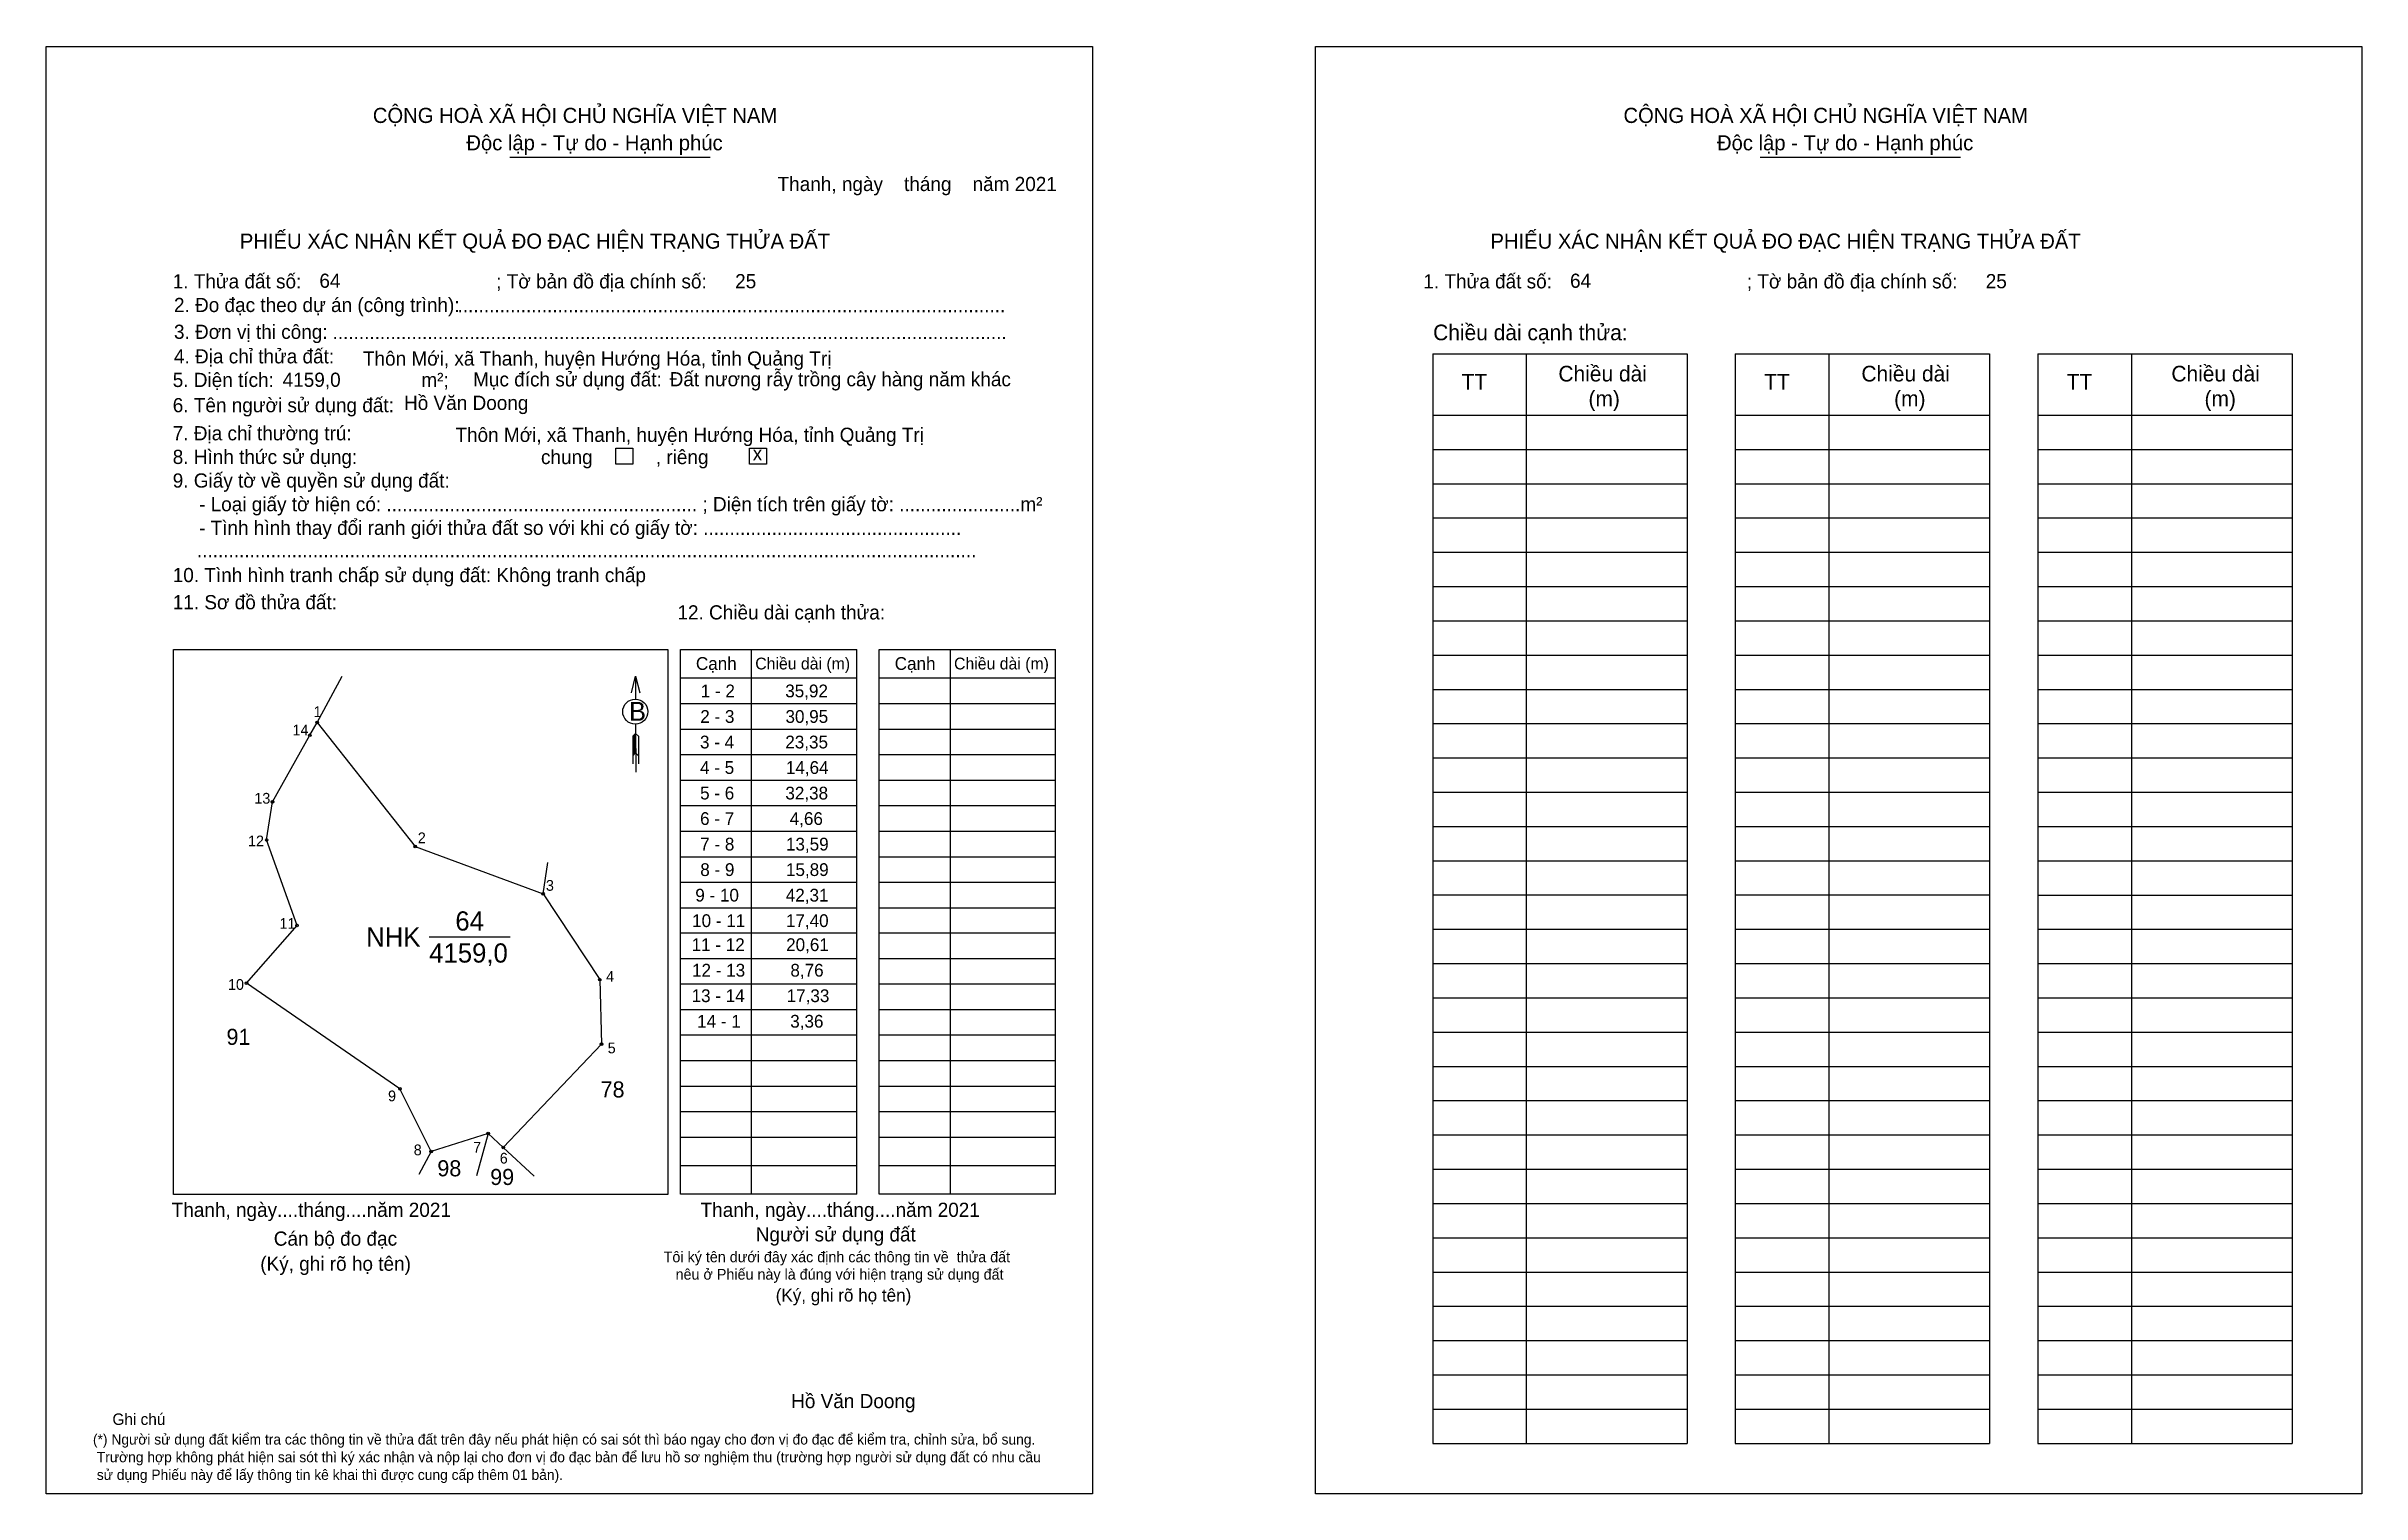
# Model space of a CAD drawing. Extents: x 547570 to 548096, y 1818372 to 1818701.
import ezdxf

# ---------------------------------------------------------------- set-up
doc = ezdxf.new("R2010")
doc.units = 0
for name, color, linetype in [('CanhThua', 7, 'Continuous'), ('kqddKhungInTrang1', 7, 'Continuous'), ('kqddKhungInTrang2', 7, 'Continuous'), ('kqddNoiDung', 7, 'Continuous'), ('kqddTemplate', 7, 'Continuous'), ('Level 1', 7, 'Continuous'), ('MocDinhThua', 7, 'Continuous'), ('NhanDiaChinhThua', 7, 'Continuous'), ('SoHieuDinhThua', 7, 'Continuous')]:
    doc.layers.add(name, color=color, linetype=linetype)

msp = doc.modelspace()

# ---------------------------------------------------------------- linework, layer by layer
at = {"layer": 'CanhThua'}
for p, q in [((547621.49, 1818529.48), (547629.97, 1818544.59)), ((547629.97, 1818544.59), (547631.63, 1818547.51)), ((547631.63, 1818547.51), (547653.92, 1818519.33)), ((547620.16, 1818520.82), (547621.49, 1818529.48)), ((547627.06, 1818501.4), (547620.16, 1818520.82)), ((547653.92, 1818519.33), (547682.94, 1818508.58)), ((547682.94, 1818508.58), (547695.81, 1818489.1)), ((547615.6, 1818488.3), (547627.06, 1818501.4)), ((547650.44, 1818464.29), (547615.6, 1818488.3)), ((547695.81, 1818489.1), (547696.22, 1818474.46)), ((547696.22, 1818474.46), (547673.91, 1818451)), ((547657.53, 1818450.07), (547650.44, 1818464.29)), ((547670.49, 1818454.17), (547657.53, 1818450.07)), ((547673.91, 1818451), (547670.49, 1818454.17))]:
    msp.add_line(p, q, dxfattribs=at)
at = {"layer": 'kqddKhungInTrang1'}
msp.add_lwpolyline([(547570.12, 1818701.01), (547807.72, 1818701.01), (547807.72, 1818372.38), (547570.12, 1818372.38)], close=True, dxfattribs=at)
at = {"layer": 'kqddKhungInTrang2'}
msp.add_lwpolyline([(547858.4, 1818701.01), (548096, 1818701.01), (548096, 1818372.38), (547858.4, 1818372.38)], close=True, dxfattribs=at)
at = {"layer": 'kqddTemplate'}
for p, q in [((547675.36, 1818675.86), (547720.86, 1818675.86)), ((547959.4, 1818675.86), (548004.91, 1818675.86)), ((547885, 1818631.19), (547942.77, 1818631.19)), ((547885, 1818631.19), (547885, 1818383.8)), ((547906.26, 1818631.19), (547906.26, 1818383.8)), ((547942.77, 1818631.19), (547942.77, 1818383.8)), ((547953.72, 1818631.19), (547953.72, 1818383.8)), ((547953.72, 1818631.19), (548011.49, 1818631.19)), ((547974.98, 1818631.19), (547974.98, 1818383.8)), ((548011.49, 1818631.19), (548011.49, 1818383.8)), ((548022.43, 1818631.19), (548022.43, 1818383.8)), ((548022.43, 1818631.19), (548080.21, 1818631.19)), ((548043.69, 1818631.19), (548043.69, 1818383.8)), ((548080.21, 1818631.19), (548080.21, 1818383.8)), ((547885, 1818617.27), (547942.77, 1818617.27)), ((547953.72, 1818617.27), (548011.49, 1818617.27)), ((548022.43, 1818617.27), (548080.21, 1818617.27)), ((547885, 1818609.49), (547942.77, 1818609.49)), ((547953.72, 1818609.49), (548011.49, 1818609.49)), ((548022.43, 1818609.49), (548080.21, 1818609.49)), ((547885, 1818601.71), (547942.77, 1818601.71)), ((547953.72, 1818601.7), (548011.49, 1818601.7)), ((548022.43, 1818601.7), (548080.21, 1818601.7)), ((547885, 1818593.92), (547942.77, 1818593.92)), ((547953.72, 1818593.92), (548011.49, 1818593.92)), ((548022.43, 1818593.92), (548080.21, 1818593.92)), ((547885, 1818586.14), (547942.77, 1818586.14)), ((547953.72, 1818586.14), (548011.49, 1818586.14)), ((548022.43, 1818586.14), (548080.21, 1818586.14)), ((547885, 1818578.36), (547942.77, 1818578.36)), ((547953.72, 1818578.36), (548011.49, 1818578.36)), ((548022.43, 1818578.36), (548080.21, 1818578.36)), ((547885, 1818570.58), (547942.77, 1818570.58)), ((547953.72, 1818570.57), (548011.49, 1818570.57)), ((548022.43, 1818570.57), (548080.21, 1818570.57)), ((547714.14, 1818564.06), (547754.17, 1818564.06)), ((547714.14, 1818440.4), (547714.14, 1818564.06)), ((547730.24, 1818564.06), (547730.24, 1818440.4)), ((547754.17, 1818440.4), (547754.17, 1818564.06)), ((547759.29, 1818564.06), (547799.32, 1818564.06)), ((547759.29, 1818440.4), (547759.29, 1818564.06)), ((547775.39, 1818564.06), (547775.39, 1818440.4)), ((547799.32, 1818440.4), (547799.32, 1818564.06)), ((547885, 1818562.79), (547942.77, 1818562.79)), ((547953.72, 1818562.79), (548011.49, 1818562.79)), ((548022.43, 1818562.79), (548080.21, 1818562.79)), ((547703.94, 1818557.99), (547703.95, 1818552.8)), ((547714.14, 1818557.59), (547754.17, 1818557.59)), ((547759.29, 1818557.59), (547799.32, 1818557.59)), ((547885, 1818555.01), (547942.77, 1818555.01)), ((547953.72, 1818555.01), (548011.49, 1818555.01)), ((548022.43, 1818555.01), (548080.21, 1818555.01)), ((547714.14, 1818551.8), (547754.17, 1818551.8)), ((547759.29, 1818551.8), (547799.32, 1818551.8)), ((547703.97, 1818545), (547703.3, 1818544.36)), ((547703.97, 1818544.7), (547703.3, 1818544.07)), ((547703.97, 1818544.41), (547703.3, 1818543.77)), ((547703.3, 1818544.36), (547703.3, 1818538.1)), ((547703.97, 1818544.11), (547703.3, 1818543.47)), ((547703.97, 1818543.81), (547703.3, 1818543.18)), ((547703.97, 1818543.52), (547703.3, 1818542.88)), ((547703.97, 1818543.22), (547703.3, 1818542.58)), ((547703.97, 1818542.93), (547703.3, 1818542.29)), ((547703.97, 1818542.63), (547703.3, 1818541.99)), ((547703.96, 1818547.09), (547703.98, 1818536.17)), ((547703.97, 1818545), (547704.65, 1818544.36)), ((547704.65, 1818544.36), (547704.65, 1818538.1)), ((547714.14, 1818546), (547754.17, 1818546)), ((547759.29, 1818546), (547799.32, 1818546)), ((547885, 1818547.23), (547942.77, 1818547.23)), ((547953.72, 1818547.23), (548011.49, 1818547.23)), ((548022.43, 1818547.23), (548080.21, 1818547.23)), ((547703.97, 1818542.33), (547703.3, 1818541.69)), ((547703.97, 1818542.04), (547703.3, 1818541.4)), ((547703.97, 1818541.74), (547703.3, 1818541.1)), ((547703.97, 1818541.45), (547703.3, 1818540.8)), ((547703.97, 1818541.15), (547703.3, 1818540.51)), ((547703.97, 1818540.85), (547703.3, 1818540.21)), ((547703.97, 1818540.56), (547703.3, 1818539.91)), ((547703.97, 1818540.56), (547704.65, 1818539.91)), ((547714.14, 1818540.21), (547754.17, 1818540.21)), ((547759.29, 1818540.21), (547799.32, 1818540.21)), ((547885, 1818539.45), (547942.77, 1818539.45)), ((547953.72, 1818539.44), (548011.49, 1818539.44)), ((548022.43, 1818539.44), (548080.21, 1818539.44)), ((547714.14, 1818534.41), (547754.17, 1818534.41)), ((547759.29, 1818534.41), (547799.32, 1818534.41)), ((547714.14, 1818528.62), (547754.17, 1818528.62)), ((547759.29, 1818528.62), (547799.32, 1818528.62)), ((547885, 1818531.66), (547942.77, 1818531.66)), ((547953.72, 1818531.66), (548011.49, 1818531.66)), ((548022.43, 1818531.66), (548080.21, 1818531.66)), ((547714.14, 1818522.82), (547754.17, 1818522.82)), ((547759.29, 1818522.82), (547799.32, 1818522.82)), ((547885, 1818523.88), (547942.77, 1818523.88)), ((547953.72, 1818523.88), (548011.49, 1818523.88)), ((548022.43, 1818523.88), (548080.21, 1818523.88)), ((547714.14, 1818517.02), (547754.17, 1818517.02)), ((547759.29, 1818517.02), (547799.32, 1818517.02)), ((547714.14, 1818511.23), (547754.17, 1818511.23)), ((547759.29, 1818511.23), (547799.32, 1818511.23)), ((547885, 1818516.1), (547942.77, 1818516.1)), ((547953.72, 1818516.1), (548011.49, 1818516.1)), ((548022.43, 1818516.1), (548080.21, 1818516.1)), ((547885, 1818508.32), (547942.77, 1818508.32)), ((547953.72, 1818508.32), (548011.49, 1818508.32)), ((548022.43, 1818508.31), (548080.21, 1818508.31)), ((547714.14, 1818505.43), (547754.17, 1818505.43)), ((547759.29, 1818505.43), (547799.32, 1818505.43)), ((547754.17, 1818499.64), (547714.14, 1818499.64)), ((547799.32, 1818499.64), (547759.29, 1818499.64)), ((547885, 1818500.53), (547942.77, 1818500.53)), ((547953.72, 1818500.53), (548011.49, 1818500.53)), ((548022.43, 1818500.53), (548080.21, 1818500.53)), ((547754.17, 1818493.84), (547714.14, 1818493.84)), ((547799.32, 1818493.84), (547759.29, 1818493.84)), ((547885, 1818492.75), (547942.77, 1818492.75)), ((547953.72, 1818492.75), (548011.49, 1818492.75)), ((548022.43, 1818492.75), (548080.21, 1818492.75)), ((547754.17, 1818488.05), (547714.14, 1818488.05)), ((547799.32, 1818488.05), (547759.29, 1818488.05)), ((547885, 1818484.97), (547942.77, 1818484.97)), ((547953.72, 1818484.97), (548011.49, 1818484.97)), ((548022.43, 1818484.97), (548080.21, 1818484.97)), ((547754.17, 1818482.25), (547714.14, 1818482.25)), ((547799.32, 1818482.25), (547759.29, 1818482.25)), ((547754.17, 1818476.46), (547714.14, 1818476.46)), ((547799.32, 1818476.46), (547759.29, 1818476.46)), ((547885, 1818477.19), (547942.77, 1818477.19)), ((547953.72, 1818477.19), (548011.49, 1818477.19)), ((548022.43, 1818477.18), (548080.21, 1818477.18)), ((547754.17, 1818470.66), (547714.14, 1818470.66)), ((547799.32, 1818470.66), (547759.29, 1818470.66)), ((547885, 1818469.4), (547942.77, 1818469.4)), ((547953.72, 1818469.4), (548011.49, 1818469.4)), ((548022.43, 1818469.4), (548080.21, 1818469.4)), ((547754.17, 1818464.87), (547714.14, 1818464.87)), ((547799.32, 1818464.87), (547759.29, 1818464.87)), ((547754.17, 1818459.07), (547714.14, 1818459.07)), ((547799.32, 1818459.07), (547759.29, 1818459.07)), ((547885, 1818461.62), (547942.77, 1818461.62)), ((547953.72, 1818461.62), (548011.49, 1818461.62)), ((548022.43, 1818461.62), (548080.21, 1818461.62)), ((547754.17, 1818453.28), (547714.14, 1818453.28)), ((547799.32, 1818453.28), (547759.29, 1818453.28)), ((547885, 1818453.84), (547942.77, 1818453.84)), ((547953.72, 1818453.84), (548011.49, 1818453.84)), ((548022.43, 1818453.84), (548080.21, 1818453.84)), ((547754.17, 1818446.84), (547714.14, 1818446.84)), ((547799.32, 1818446.84), (547759.29, 1818446.84)), ((547885, 1818446.06), (547942.77, 1818446.06)), ((547953.72, 1818446.06), (548011.49, 1818446.06)), ((548022.43, 1818446.05), (548080.21, 1818446.05)), ((547754.17, 1818440.4), (547714.14, 1818440.4)), ((547799.32, 1818440.4), (547759.29, 1818440.4)), ((547885, 1818438.27), (547942.77, 1818438.27)), ((547953.72, 1818438.27), (548011.49, 1818438.27)), ((548022.43, 1818438.27), (548080.21, 1818438.27)), ((547885, 1818430.49), (547942.77, 1818430.49)), ((547953.72, 1818430.49), (548011.49, 1818430.49)), ((548022.43, 1818430.49), (548080.21, 1818430.49)), ((547885, 1818422.71), (547942.77, 1818422.71)), ((547953.72, 1818422.71), (548011.49, 1818422.71)), ((548022.43, 1818422.71), (548080.21, 1818422.71)), ((547885, 1818414.93), (547942.77, 1818414.93)), ((547953.72, 1818414.93), (548011.49, 1818414.93)), ((548022.43, 1818414.93), (548080.21, 1818414.93)), ((547885, 1818407.14), (547942.77, 1818407.14)), ((547953.72, 1818407.14), (548011.49, 1818407.14)), ((548022.43, 1818407.14), (548080.21, 1818407.14)), ((547885, 1818399.36), (547942.77, 1818399.36)), ((547953.72, 1818399.36), (548011.49, 1818399.36)), ((548022.43, 1818399.36), (548080.21, 1818399.36)), ((547885, 1818391.58), (547942.77, 1818391.58)), ((547953.72, 1818391.58), (548011.49, 1818391.58)), ((548022.43, 1818391.58), (548080.21, 1818391.58)), ((547885, 1818383.8), (547942.77, 1818383.8)), ((547953.72, 1818383.8), (548011.49, 1818383.8)), ((548022.43, 1818383.8), (548080.21, 1818383.8))]:
    msp.add_line(p, q, dxfattribs=at)
for points in [[(547699.44, 1818609.74), (547703.3, 1818609.74), (547703.3, 1818606.14), (547699.44, 1818606.14)], [(547729.84, 1818609.74), (547733.71, 1818609.74), (547733.71, 1818606.14), (547729.84, 1818606.14)], [(547599.02, 1818564.06), (547711.29, 1818564.06), (547711.29, 1818440.29), (547599.02, 1818440.29)]]:
    msp.add_lwpolyline(points, close=True, dxfattribs=at)
msp.add_lwpolyline([(547703.01, 1818554.23), (547703.94, 1818557.99), (547704.89, 1818554.23)], dxfattribs=at)
msp.add_circle((547703.89, 1818549.95), 2.85, dxfattribs=at)
at = {"layer": 'Level 1'}
for p, q in [((547631.63, 1818547.5), (547637.32, 1818558.01)), ((547682.94, 1818508.58), (547684.01, 1818515.71)), ((547670.49, 1818454.17), (547667.82, 1818444.53)), ((547657.53, 1818450.07), (547654.7, 1818444.88)), ((547673.91, 1818451), (547680.93, 1818444.45))]:
    msp.add_line(p, q, dxfattribs=at)
at = {"layer": 'MocDinhThua'}
for centre in [(547629.97, 1818544.59), (547631.63, 1818547.51), (547621.49, 1818529.48), (547620.16, 1818520.82), (547653.92, 1818519.33), (547682.94, 1818508.58), (547627.06, 1818501.4), (547615.6, 1818488.3), (547695.81, 1818489.1), (547696.22, 1818474.46), (547650.44, 1818464.29), (547670.49, 1818454.17), (547657.53, 1818450.07), (547673.91, 1818451)]:
    msp.add_circle(centre, 0.292, dxfattribs=at)
at = {"layer": 'NhanDiaChinhThua'}
msp.add_line((547657.09, 1818498.79), (547675.44, 1818498.79), dxfattribs=at)

# ---------------------------------------------------------------- texts
at = {"layer": 'kqddNoiDung'}
for s, height, p in [('Thanh, ngày    tháng    năm 2021  ', 3.2197, (547736.21, 1818668.15)), ('64', 3.22, (547632.14, 1818646.18)), ('25', 3.22, (547726.57, 1818646.08)), ('64', 3.22, (547916.19, 1818646.18)), ('25', 3.22, (548010.61, 1818646.08)), ('........................................................................................................', 3.21967, (547663.51, 1818640.63)), ('................................................................................................................................', 3.21967, (547635.12, 1818634.53)), ('Thôn Mới, xã Thanh, huyện Hướng Hóa, tỉnh Quảng Trị', 3.2197, (547642.03, 1818628.52)), ('4159,0', 3.22, (547623.8, 1818623.7)), ('Đất nương rẫy trồng cây hàng năm khác', 3.2197, (547711.69, 1818623.82)), ('Hồ Văn Doong', 3.2197, (547651.37, 1818618.46)), ('Thôn Mới, xã Thanh, huyện Hướng Hóa, tỉnh Quảng Trị', 3.2197, (547663.04, 1818611.2)), ('x', 3.22, (547730.56, 1818606.98)), ('1 - 2', 2.898, (547718.76, 1818553.2)), ('35,92', 2.898, (547737.95, 1818553.2)), ('2 - 3', 2.898, (547718.65, 1818547.4)), ('30,95', 2.898, (547738, 1818547.4)), ('3 - 4', 2.898, (547718.59, 1818541.6)), ('23,35', 2.898, (547737.96, 1818541.6)), ('4 - 5', 2.898, (547718.6, 1818535.81)), ('14,64', 2.898, (547738.09, 1818535.81)), ('5 - 6', 2.898, (547718.61, 1818530.01)), ('32,38', 2.898, (547737.98, 1818530.01)), ('6 - 7', 2.898, (547718.61, 1818524.22)), ('4,66', 2.898, (547738.96, 1818524.22)), ('7 - 8', 2.898, (547718.63, 1818518.42)), ('13,59', 2.898, (547738.11, 1818518.42)), ('8 - 9', 2.898, (547718.65, 1818512.63)), ('15,89', 2.898, (547738.11, 1818512.63)), ('9 - 10', 2.898, (547717.52, 1818506.83)), ('42,31', 2.898, (547738.07, 1818506.83)), ('10 - 11', 2.898, (547716.8, 1818501.04)), ('17,40', 2.898, (547738.1, 1818501.04)), ('11 - 12', 2.898, (547716.69, 1818495.59)), ('20,61', 2.898, (547738.15, 1818495.59)), ('12 - 13', 2.898, (547716.78, 1818489.79)), ('8,76', 2.898, (547739.12, 1818489.79)), ('13 - 14', 2.898, (547716.68, 1818484)), ('17,33', 2.898, (547738.27, 1818484)), ('14 - 1', 2.898, (547717.94, 1818478.2)), ('3,36', 2.898, (547739.08, 1818478.2)), ('Thanh, ngày....tháng....năm 2021', 3.2197, (547598.59, 1818435.23)), ('Thanh, ngày....tháng....năm 2021', 3.2197, (547718.72, 1818435.23)), ('Hồ Văn Doong', 3.2197, (547739.29, 1818391.81))]:
    msp.add_text(s, height=height, dxfattribs=at).set_placement(p)
at = {"layer": 'kqddTemplate'}
for s, height, p in [('CỘNG HOÀ XÃ HỘI CHỦ NGHĨA VIỆT NAM', 3.4343, (547644.28, 1818683.61)), ('CỘNG HOÀ XÃ HỘI CHỦ NGHĨA VIỆT NAM', 3.4343, (547928.33, 1818683.61)), ('Độc lập - Tự do - Hạnh phúc', 3.4343, (547665.52, 1818677.4)), ('Độc lập - Tự do - Hạnh phúc', 3.4343, (547949.57, 1818677.4)), ('PHIẾU XÁC NHẬN KẾT QUẢ ĐO ĐẠC HIỆN TRẠNG THỬA ĐẤT', 3.4343, (547614.07, 1818655.07)), ('PHIẾU XÁC NHẬN KẾT QUẢ ĐO ĐẠC HIỆN TRẠNG THỬA ĐẤT', 3.4343, (547898.12, 1818655.07)), ('1. Thửa đất số:                                     ; Tờ bản đồ địa chính số:', 3.2197, (547598.83, 1818646.05)), ('1. Thửa đất số:                                     ; Tờ bản đồ địa chính số:', 3.2197, (547882.88, 1818646.05)), ('2. Đo đạc theo dự án (công trình): ', 3.2197, (547599.11, 1818640.68)), ('3. Đơn vị thi công: ', 3.2197, (547599.11, 1818634.59)), ('Chiều dài cạnh thửa:', 3.5577, (547885.1, 1818634.27)), ('4. Địa chỉ thửa đất:', 3.2197, (547599.11, 1818629.02)), ('5. Diện tích:                            m²; ', 3.2197, (547598.83, 1818623.66)), ('Mục đích sử dụng đất:', 3.2197, (547667.06, 1818623.79)), ('Chiều dài', 3.558, (547913.55, 1818624.91)), ('Chiều dài', 3.558, (547982.37, 1818624.91)), ('Chiều dài', 3.558, (548052.77, 1818624.91)), ('6. Tên người sử dụng đất:', 3.2197, (547598.83, 1818617.93)), ('TT', 3.558, (547891.56, 1818623.08)), ('(m)', 3.558, (547920.38, 1818619.25)), ('TT', 3.558, (547960.28, 1818623.08)), ('(m)', 3.558, (547989.8, 1818619.25)), ('TT', 3.558, (548029, 1818623.08)), ('(m)', 3.558, (548060.3, 1818619.25)), ('7. Địa chỉ thường trú:', 3.2197, (547598.83, 1818611.55)), ('8. Hình thức sử dụng:', 3.2197, (547598.83, 1818606.18)), ('chung            , riêng', 3.2197, (547682.47, 1818606.15)), ('9. Giấy tờ về quyền sử dụng đất:', 3.2197, (547598.83, 1818600.82)), ('     - Loại giấy tờ hiện có: ........................................................... ; Diện tích trên giấy tờ: .......................m²', 3.21967, (547598.83, 1818595.45)), ('     - Tình hình thay đổi ranh giới thửa đất so với khi có giấy tờ: .................................................', 3.21967, (547598.83, 1818590.09)), ('....................................................................................................................................................', 3.21967, (547604.33, 1818584.99)), ('10. Tình hình tranh chấp sử dụng đất: Không tranh chấp', 3.2197, (547598.83, 1818579.35)), ('11. Sơ đồ thửa đất:', 3.2197, (547598.83, 1818573.19)), ('12. Chiều dài cạnh thửa:', 3.2197, (547713.46, 1818570.88)), ('Cạnh', 2.898, (547717.66, 1818559.43)), ('Chiều dài (m)', 2.6831, (547731.14, 1818559.53)), ('Cạnh', 2.898, (547762.81, 1818559.43)), ('Chiều dài (m)', 2.6831, (547776.29, 1818559.53)), ('B', 4.29, (547702.48, 1818547.87)), ('Người sử dụng đất', 3.2197, (547731.24, 1818429.66)), ('Cán bộ đo đạc', 3.2197, (547621.78, 1818428.69)), ('Tôi ký tên dưới đây xác định các thông tin về  thửa đất ', 2.4341, (547710.33, 1818424.93)), ('(Ký, ghi rõ họ tên)', 3.2197, (547618.71, 1818423)), ('nêu ở Phiếu này là đúng với hiện trạng sử dụng đất', 2.4341, (547713.04, 1818420.98)), ('(Ký, ghi rõ họ tên)', 2.8977, (547735.78, 1818416.01)), ('Ghi chú', 2.608, (547585.14, 1818387.99)), ('(*) Người sử dụng đất kiểm tra các thông tin về thửa đất trên đây nếu phát hiện có sai sót thì báo ngay cho đơn vị đo đạc để kiểm tra, chỉnh sửa, bổ sung.', 2.34714, (547580.71, 1818383.54)), (' Trường hợp không phát hiện sai sót thì ký xác nhận và nộp lại cho đơn vị đo đạc bản để lưu hồ sơ nghiệm thu (trường hợp người sử dụng đất có nhu cầu', 2.34714, (547580.71, 1818379.52)), (' sử dụng Phiếu này để lấy thông tin kê khai thì được cung cấp thêm 01 bản).', 2.3471, (547580.71, 1818375.51))]:
    msp.add_text(s, height=height, dxfattribs=at).set_placement(p)
at = {"layer": 'NhanDiaChinhThua'}
for s, p in [('NHK', (547642.77, 1818496.61)), ('64', (547663.02, 1818500.24)), ('4159,0', (547657.09, 1818492.97))]:
    msp.add_text(s, height=4.364, dxfattribs=at).set_placement(p)
at = {"layer": 'SoHieuDinhThua'}
for s, height, p in [('1', 2.44, (547630.82, 1818548.72)), ('14', 2.436, (547626.04, 1818544.57)), ('13', 2.436, (547617.37, 1818529.06)), ('12', 2.436, (547615.93, 1818519.37)), ('2', 2.44, (547654.49, 1818520.08)), ('3', 2.44, (547683.59, 1818509.27)), ('11', 2.436, (547623.09, 1818500.64)), ('4', 2.44, (547697.27, 1818488.62)), ('10', 2.436, (547611.38, 1818486.78)), ('91', 3.654, (547611.04, 1818474.28)), ('5', 2.44, (547697.62, 1818472.37)), ('9', 2.44, (547647.73, 1818461.48)), ('78', 3.654, (547696.01, 1818462.34)), ('8', 2.44, (547653.57, 1818449.22)), ('98', 3.654, (547658.93, 1818444.44)), ('7', 2.44, (547667.06, 1818449.81)), ('6', 2.44, (547673.11, 1818447.34)), ('99', 3.654, (547670.94, 1818442.47))]:
    msp.add_text(s, height=height, dxfattribs=at).set_placement(p)

doc.saveas('drawing.dxf')
